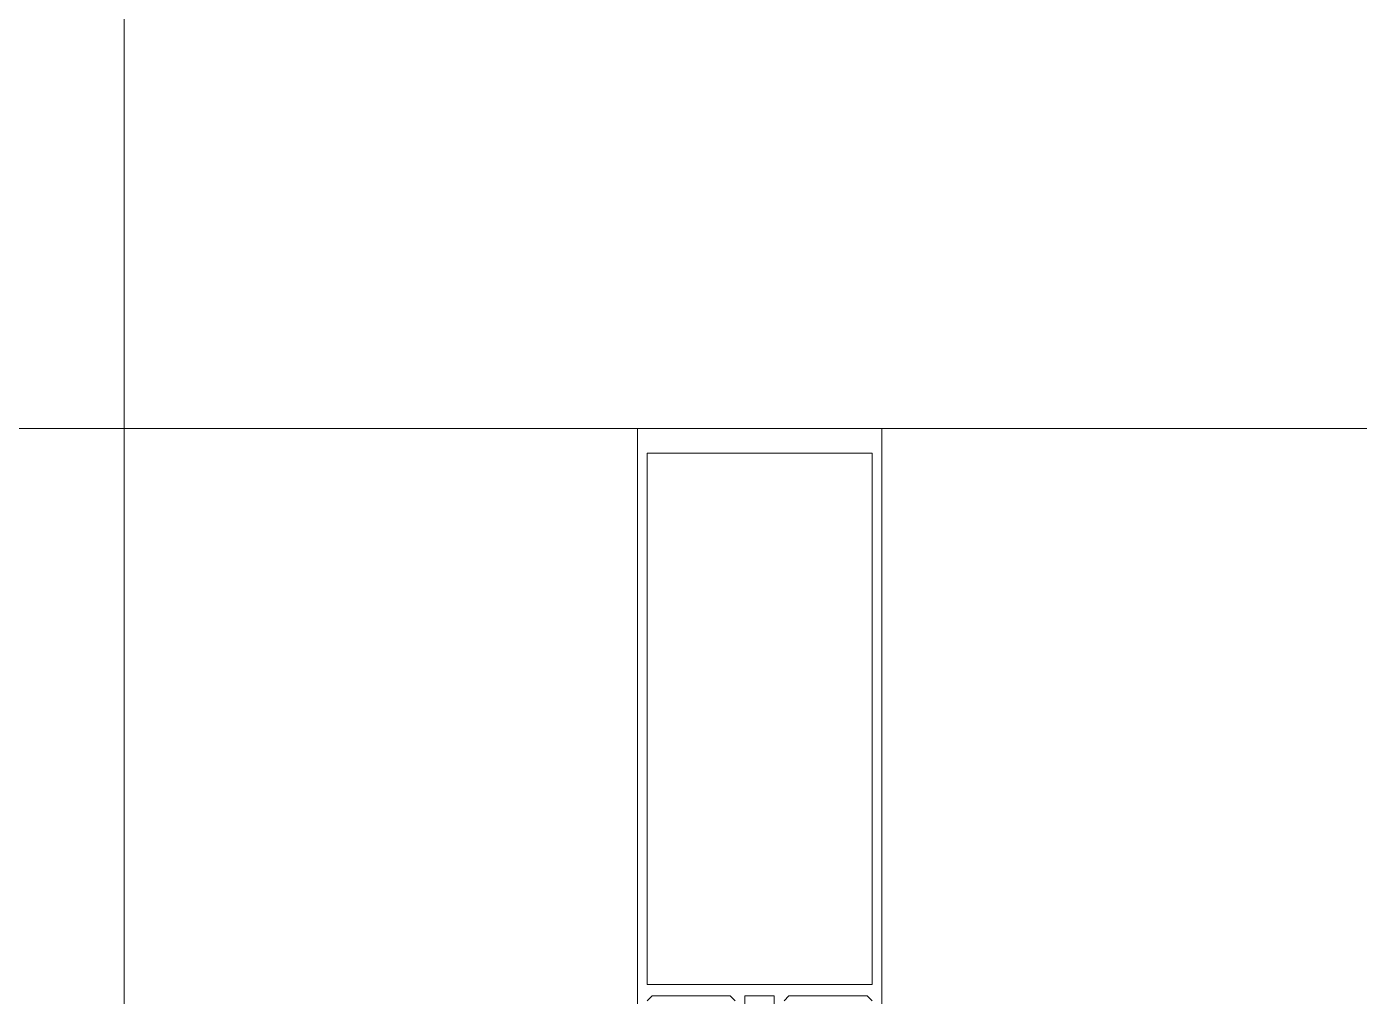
# Model space of a CAD drawing. Header units: millimetres. Extents: x -592259 to 288321, y -552984 to 293768.
# Drawn here: x 124733 to 125005.6, y -218697 to -218498.7 of the extents above; entities that cross this region are included whole.
import ezdxf

# ---------------------------------------------------------------- set-up
doc = ezdxf.new("R2010")
doc.units = ezdxf.units.MM
doc.linetypes.add('ADSK_Линия сетки', pattern=[2500, 2000, -250, 0, -250])
for name, color, linetype, lineweight in [('A-GLAZ-CWMG-MCUT', 250, 'Continuous', 9), ('G-XREF-____-OTLN', 250, 'Continuous', 9), ('I-WALL-____-OTLN', 250, 'Continuous', 9), ('S-GRID-____-OTLN', 250, 'Continuous', 9)]:
    doc.layers.add(name, color=color, linetype=linetype, lineweight=lineweight)

# ---------------------------------------------------------------- blocks, each defined once
blk = doc.blocks.new('Прямоугольный импост - 200_dwg-17677014-АР1_Маркировочный план 3 этажа секция 2_3')
at = {"layer": 'G-XREF-____-OTLN', "flags": 128}
for points in [[(228001.45, 196794.97), (228002.45, 196795.97), (228018.45, 196795.97), (228019.45, 196794.97)], [(228021.45, 196781.97), (228021.45, 196911.97), (227971.45, 196911.97), (227971.45, 196781.97)], [(227973.45, 196794.97), (227974.45, 196795.97), (227990.45, 196795.97), (227991.45, 196794.97)]]:
    blk.add_lwpolyline(points, dxfattribs=at)
for points in [[(227973.45, 196906.97), (227973.45, 196798.27), (228019.45, 196798.27), (228019.45, 196906.97)], [(227993.45, 196795.97), (227993.45, 196785.27), (227999.45, 196785.27), (227999.45, 196795.97)]]:
    blk.add_lwpolyline(points, close=True, dxfattribs=at)
blk = doc.blocks.new('Прямоугольный импост - 200_dwg-V211-АР1_Маркировочный план 3 этажа секция 2_3')
at = {"layer": 'G-XREF-____-OTLN', "flags": 128}
for points in [[(228001.45, 196794.97), (228002.45, 196795.97), (228018.45, 196795.97), (228019.45, 196794.97)], [(228021.45, 196781.97), (228021.45, 196911.97), (227971.45, 196911.97), (227971.45, 196781.97)], [(227973.45, 196794.97), (227974.45, 196795.97), (227990.45, 196795.97), (227991.45, 196794.97)]]:
    blk.add_lwpolyline(points, dxfattribs=at)
for points in [[(227973.45, 196906.97), (227973.45, 196798.27), (228019.45, 196798.27), (228019.45, 196906.97)], [(227993.45, 196795.97), (227993.45, 196785.27), (227999.45, 196785.27), (227999.45, 196795.97)]]:
    blk.add_lwpolyline(points, close=True, dxfattribs=at)
blk = doc.blocks.new('Прямоугольный импост - 42х50х200h-V217-АР1_Маркировочный план 3 этажа секция 2_3')
for name in ['Прямоугольный импост - 200_dwg-17677014-АР1_Маркировочный план 3 этажа секция 2_3', 'Прямоугольный импост - 200_dwg-V211-АР1_Маркировочный план 3 этажа секция 2_3']:
    blk.add_blockref(name, (-227996.45, -196751.8))

msp = doc.modelspace()

# ---------------------------------------------------------------- linework, layer by layer
at = {"layer": 'A-GLAZ-CWMG-MCUT', "lineweight": 5}
for p, q in [((124857.9057, -218580.9056), (123847.9057, -218580.9056)), ((124857.9057, -218713.0113), (124857.9057, -218580.9056)), ((125917.9057, -218580.9056), (124907.9057, -218580.9056)), ((124907.9057, -218580.9056), (124907.9057, -218713.0113))]:
    msp.add_line(p, q, dxfattribs=at)
at = {"layer": 'I-WALL-____-OTLN', "lineweight": 15}
msp.add_line((124857.9057, -218580.9056), (124907.9057, -218580.9056), dxfattribs=at)
at = {"layer": 'S-GRID-____-OTLN', "linetype": 'ADSK_Линия сетки'}
for p, q in [((124752.9057, -197353.9241), (124752.9057, -262294.7685)), ((93236.8325, -218580.9286), (184510.8783, -218580.9286))]:
    msp.add_line(p, q, dxfattribs=at)

# ---------------------------------------------------------------- block references
at = {"layer": 'G-XREF-____-OTLN'}
msp.add_blockref('Прямоугольный импост - 42х50х200h-V217-АР1_Маркировочный план 3 этажа секция 2_3', (124882.9057, -218741.1056), dxfattribs=at)

doc.saveas('drawing.dxf')
